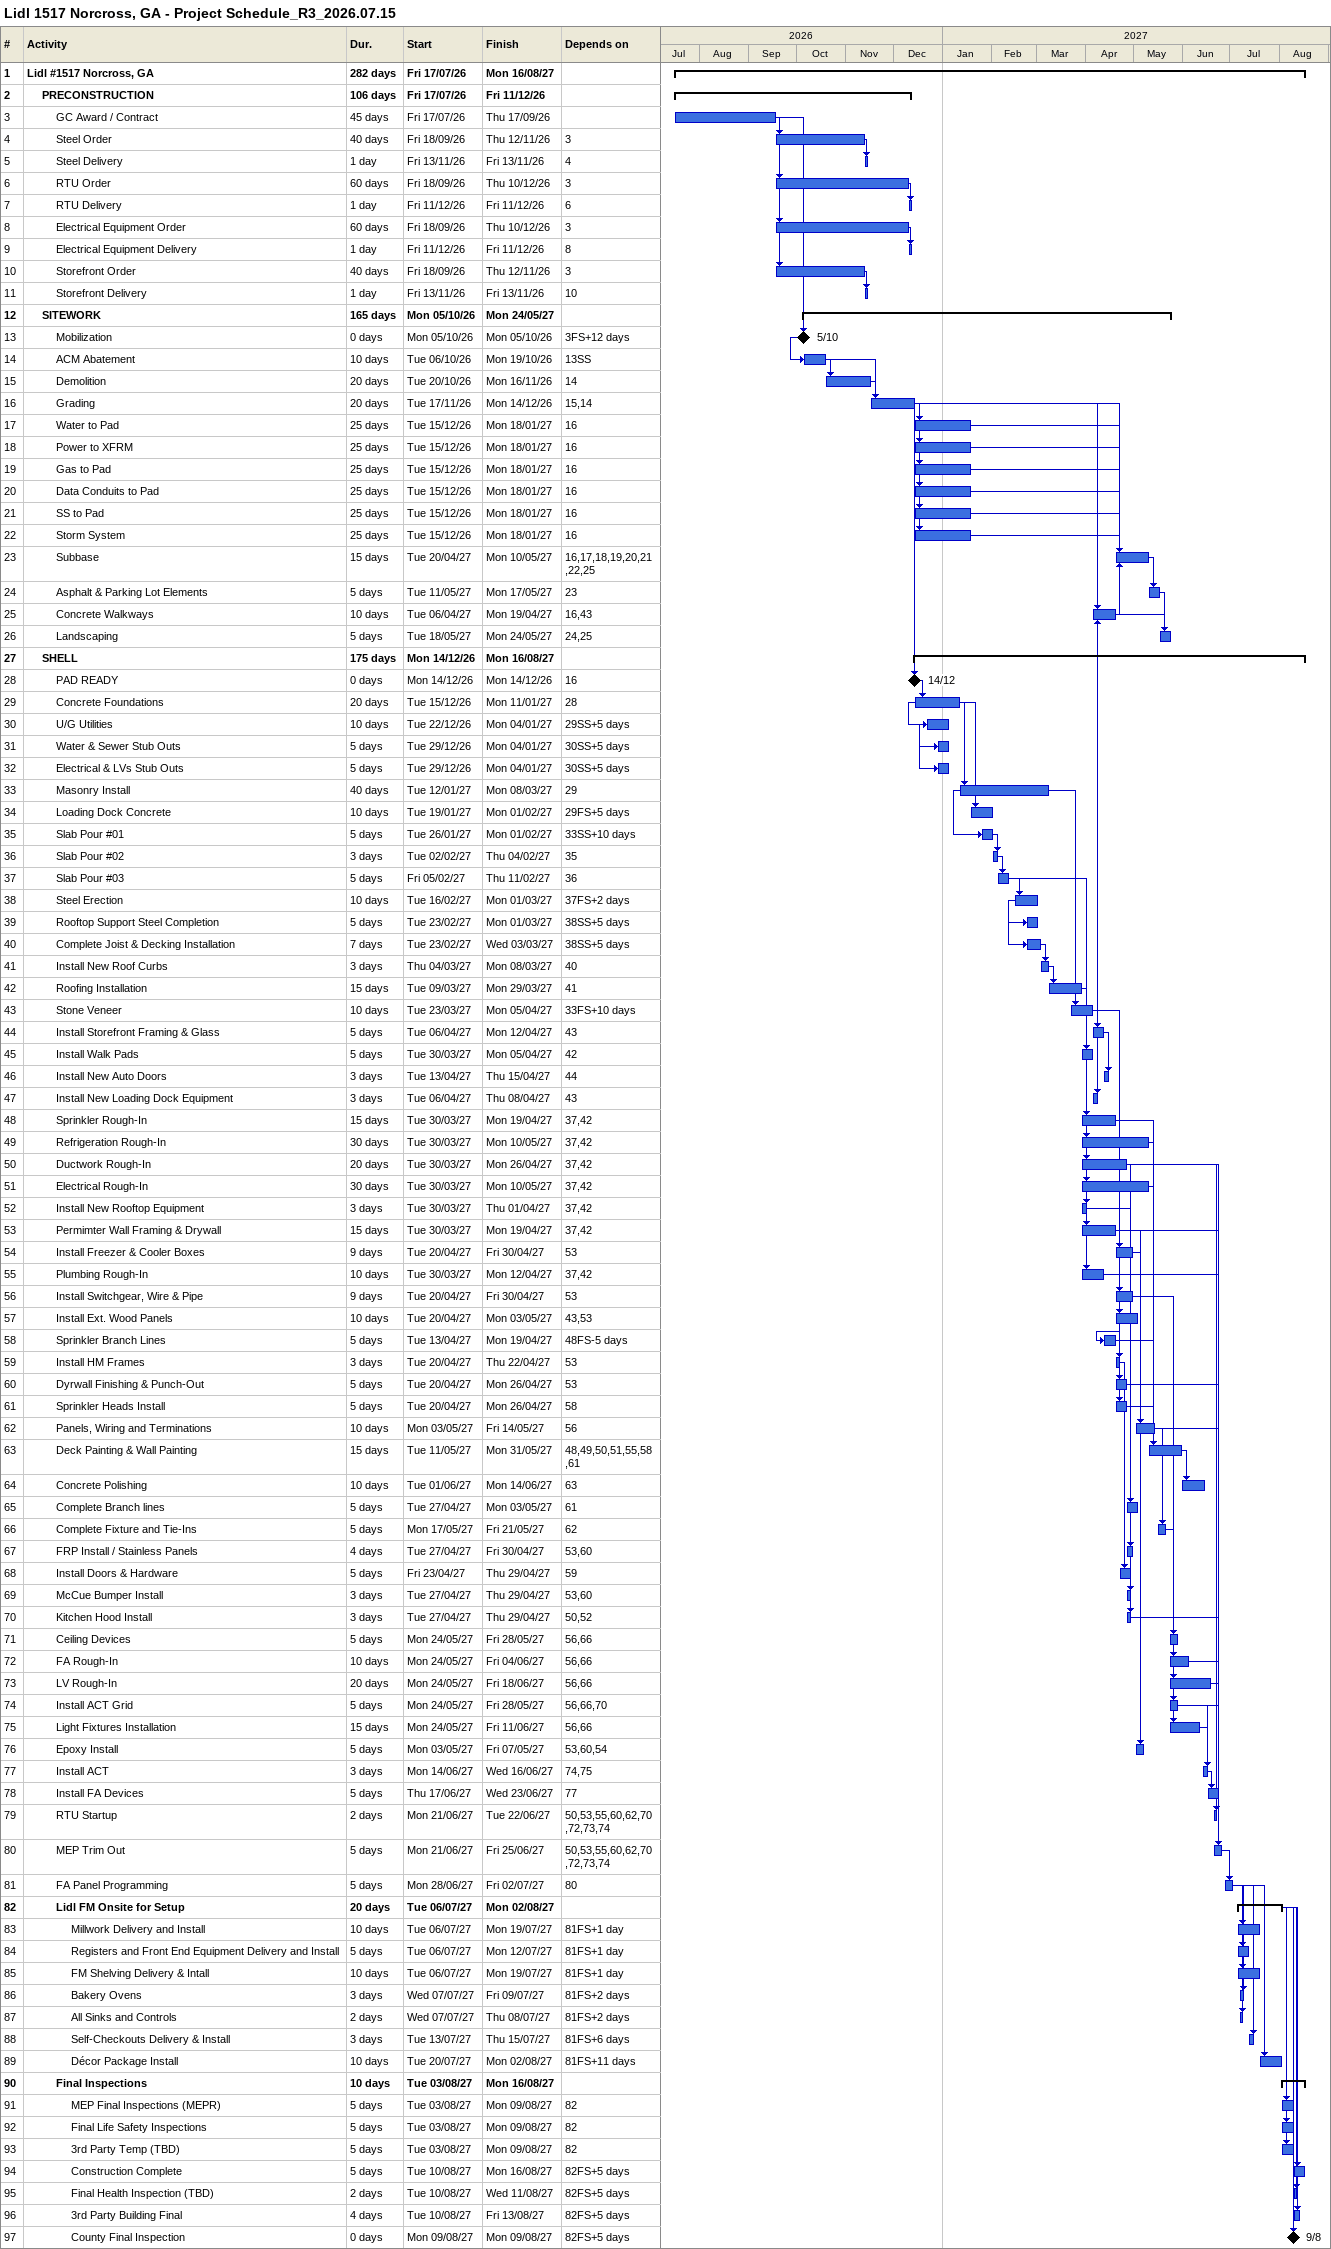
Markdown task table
Lidl 1517 Norcross, GA - Project Schedule_R3_2026.07.15

| ID | Level | Task | Duration | Start | Finish | Predecessors |
|---|---|---|---|---|---|---|
| 1 | 1 | **Lidl #1517 Norcross, GA** | 282d | 2026-07-17 | 2027-08-16 |  |
| 2 | 2 | **PRECONSTRUCTION** | 106d | 2026-07-17 | 2026-12-11 |  |
| 3 | 3 | GC Award / Contract | 45d | 2026-07-17 | 2026-09-17 |  |
| 4 | 3 | Steel Order | 40d | 2026-09-18 | 2026-11-12 | 3 |
| 5 | 3 | Steel Delivery | 1d | 2026-11-13 | 2026-11-13 | 4 |
| 6 | 3 | RTU Order | 60d | 2026-09-18 | 2026-12-10 | 3 |
| 7 | 3 | RTU Delivery | 1d | 2026-12-11 | 2026-12-11 | 6 |
| 8 | 3 | Electrical Equipment Order | 60d | 2026-09-18 | 2026-12-10 | 3 |
| 9 | 3 | Electrical Equipment Delivery | 1d | 2026-12-11 | 2026-12-11 | 8 |
| 10 | 3 | Storefront Order | 40d | 2026-09-18 | 2026-11-12 | 3 |
| 11 | 3 | Storefront Delivery | 1d | 2026-11-13 | 2026-11-13 | 10 |
| 12 | 2 | **SITEWORK** | 165d | 2026-10-05 | 2027-05-24 |  |
| 13 | 3 | Mobilization | 0d | 2026-10-05 | 2026-10-05 | 3FS+12d |
| 14 | 3 | ACM Abatement | 10d | 2026-10-06 | 2026-10-19 | 13SS |
| 15 | 3 | Demolition | 20d | 2026-10-20 | 2026-11-16 | 14 |
| 16 | 3 | Grading | 20d | 2026-11-17 | 2026-12-14 | 15, 14 |
| 17 | 3 | Water to Pad | 25d | 2026-12-15 | 2027-01-18 | 16 |
| 18 | 3 | Power to XFRM | 25d | 2026-12-15 | 2027-01-18 | 16 |
| 19 | 3 | Gas to Pad | 25d | 2026-12-15 | 2027-01-18 | 16 |
| 20 | 3 | Data Conduits to Pad | 25d | 2026-12-15 | 2027-01-18 | 16 |
| 21 | 3 | SS to Pad | 25d | 2026-12-15 | 2027-01-18 | 16 |
| 22 | 3 | Storm System | 25d | 2026-12-15 | 2027-01-18 | 16 |
| 23 | 3 | Subbase | 15d | 2027-04-20 | 2027-05-10 | 16, 17, 18, 19, 20, 21, 22, 25 |
| 24 | 3 | Asphalt & Parking Lot Elements | 5d | 2027-05-11 | 2027-05-17 | 23 |
| 25 | 3 | Concrete Walkways | 10d | 2027-04-06 | 2027-04-19 | 16, 43 |
| 26 | 3 | Landscaping | 5d | 2027-05-18 | 2027-05-24 | 24, 25 |
| 27 | 2 | **SHELL** | 175d | 2026-12-14 | 2027-08-16 |  |
| 28 | 3 | PAD READY | 0d | 2026-12-14 | 2026-12-14 | 16 |
| 29 | 3 | Concrete Foundations | 20d | 2026-12-15 | 2027-01-11 | 28 |
| 30 | 3 | U/G Utilities | 10d | 2026-12-22 | 2027-01-04 | 29SS+5d |
| 31 | 3 | Water & Sewer Stub Outs | 5d | 2026-12-29 | 2027-01-04 | 30SS+5d |
| 32 | 3 | Electrical & LVs Stub Outs | 5d | 2026-12-29 | 2027-01-04 | 30SS+5d |
| 33 | 3 | Masonry Install | 40d | 2027-01-12 | 2027-03-08 | 29 |
| 34 | 3 | Loading Dock Concrete | 10d | 2027-01-19 | 2027-02-01 | 29FS+5d |
| 35 | 3 | Slab Pour #01 | 5d | 2027-01-26 | 2027-02-01 | 33SS+10d |
| 36 | 3 | Slab Pour #02 | 3d | 2027-02-02 | 2027-02-04 | 35 |
| 37 | 3 | Slab Pour #03 | 5d | 2027-02-05 | 2027-02-11 | 36 |
| 38 | 3 | Steel Erection | 10d | 2027-02-16 | 2027-03-01 | 37FS+2d |
| 39 | 3 | Rooftop Support Steel Completion | 5d | 2027-02-23 | 2027-03-01 | 38SS+5d |
| 40 | 3 | Complete Joist & Decking Installation | 7d | 2027-02-23 | 2027-03-03 | 38SS+5d |
| 41 | 3 | Install New Roof Curbs | 3d | 2027-03-04 | 2027-03-08 | 40 |
| 42 | 3 | Roofing Installation | 15d | 2027-03-09 | 2027-03-29 | 41 |
| 43 | 3 | Stone Veneer | 10d | 2027-03-23 | 2027-04-05 | 33FS+10d |
| 44 | 3 | Install Storefront Framing & Glass | 5d | 2027-04-06 | 2027-04-12 | 43 |
| 45 | 3 | Install Walk Pads | 5d | 2027-03-30 | 2027-04-05 | 42 |
| 46 | 3 | Install New Auto Doors | 3d | 2027-04-13 | 2027-04-15 | 44 |
| 47 | 3 | Install New Loading Dock Equipment | 3d | 2027-04-06 | 2027-04-08 | 43 |
| 48 | 3 | Sprinkler Rough-In | 15d | 2027-03-30 | 2027-04-19 | 37, 42 |
| 49 | 3 | Refrigeration Rough-In | 30d | 2027-03-30 | 2027-05-10 | 37, 42 |
| 50 | 3 | Ductwork Rough-In | 20d | 2027-03-30 | 2027-04-26 | 37, 42 |
| 51 | 3 | Electrical Rough-In | 30d | 2027-03-30 | 2027-05-10 | 37, 42 |
| 52 | 3 | Install New Rooftop Equipment | 3d | 2027-03-30 | 2027-04-01 | 37, 42 |
| 53 | 3 | Permimter Wall Framing & Drywall | 15d | 2027-03-30 | 2027-04-19 | 37, 42 |
| 54 | 3 | Install Freezer & Cooler Boxes | 9d | 2027-04-20 | 2027-04-30 | 53 |
| 55 | 3 | Plumbing Rough-In | 10d | 2027-03-30 | 2027-04-12 | 37, 42 |
| 56 | 3 | Install Switchgear, Wire & Pipe | 9d | 2027-04-20 | 2027-04-30 | 53 |
| 57 | 3 | Install Ext. Wood Panels | 10d | 2027-04-20 | 2027-05-03 | 43, 53 |
| 58 | 3 | Sprinkler Branch Lines | 5d | 2027-04-13 | 2027-04-19 | 48FS-5d |
| 59 | 3 | Install HM Frames | 3d | 2027-04-20 | 2027-04-22 | 53 |
| 60 | 3 | Dyrwall Finishing & Punch-Out | 5d | 2027-04-20 | 2027-04-26 | 53 |
| 61 | 3 | Sprinkler Heads Install | 5d | 2027-04-20 | 2027-04-26 | 58 |
| 62 | 3 | Panels, Wiring and Terminations | 10d | 2027-05-03 | 2027-05-14 | 56 |
| 63 | 3 | Deck Painting & Wall Painting | 15d | 2027-05-11 | 2027-05-31 | 48, 49, 50, 51, 55, 58, 61 |
| 64 | 3 | Concrete Polishing | 10d | 2027-06-01 | 2027-06-14 | 63 |
| 65 | 3 | Complete Branch lines | 5d | 2027-04-27 | 2027-05-03 | 61 |
| 66 | 3 | Complete Fixture and Tie-Ins | 5d | 2027-05-17 | 2027-05-21 | 62 |
| 67 | 3 | FRP Install / Stainless Panels | 4d | 2027-04-27 | 2027-04-30 | 53, 60 |
| 68 | 3 | Install Doors & Hardware | 5d | 2027-04-23 | 2027-04-29 | 59 |
| 69 | 3 | McCue Bumper Install | 3d | 2027-04-27 | 2027-04-29 | 53, 60 |
| 70 | 3 | Kitchen Hood Install | 3d | 2027-04-27 | 2027-04-29 | 50, 52 |
| 71 | 3 | Ceiling Devices | 5d | 2027-05-24 | 2027-05-28 | 56, 66 |
| 72 | 3 | FA Rough-In | 10d | 2027-05-24 | 2027-06-04 | 56, 66 |
| 73 | 3 | LV Rough-In | 20d | 2027-05-24 | 2027-06-18 | 56, 66 |
| 74 | 3 | Install ACT Grid | 5d | 2027-05-24 | 2027-05-28 | 56, 66, 70 |
| 75 | 3 | Light Fixtures Installation | 15d | 2027-05-24 | 2027-06-11 | 56, 66 |
| 76 | 3 | Epoxy Install | 5d | 2027-05-03 | 2027-05-07 | 53, 60, 54 |
| 77 | 3 | Install ACT | 3d | 2027-06-14 | 2027-06-16 | 74, 75 |
| 78 | 3 | Install FA Devices | 5d | 2027-06-17 | 2027-06-23 | 77 |
| 79 | 3 | RTU Startup | 2d | 2027-06-21 | 2027-06-22 | 50, 53, 55, 60, 62, 70, 72, 73, 74 |
| 80 | 3 | MEP Trim Out | 5d | 2027-06-21 | 2027-06-25 | 50, 53, 55, 60, 62, 70, 72, 73, 74 |
| 81 | 3 | FA Panel Programming | 5d | 2027-06-28 | 2027-07-02 | 80 |
| 82 | 3 | **Lidl FM Onsite for Setup** | 20d | 2027-07-06 | 2027-08-02 |  |
| 83 | 4 | Millwork Delivery and Install | 10d | 2027-07-06 | 2027-07-19 | 81FS+1d |
| 84 | 4 | Registers and Front End Equipment Delivery and Install | 5d | 2027-07-06 | 2027-07-12 | 81FS+1d |
| 85 | 4 | FM Shelving Delivery & Intall | 10d | 2027-07-06 | 2027-07-19 | 81FS+1d |
| 86 | 4 | Bakery Ovens | 3d | 2027-07-07 | 2027-07-09 | 81FS+2d |
| 87 | 4 | All Sinks and Controls | 2d | 2027-07-07 | 2027-07-08 | 81FS+2d |
| 88 | 4 | Self-Checkouts Delivery & Install | 3d | 2027-07-13 | 2027-07-15 | 81FS+6d |
| 89 | 4 | Décor Package Install | 10d | 2027-07-20 | 2027-08-02 | 81FS+11d |
| 90 | 3 | **Final Inspections** | 10d | 2027-08-03 | 2027-08-16 |  |
| 91 | 4 | MEP Final Inspections (MEPR) | 5d | 2027-08-03 | 2027-08-09 | 82 |
| 92 | 4 | Final Life Safety Inspections | 5d | 2027-08-03 | 2027-08-09 | 82 |
| 93 | 4 | 3rd Party Temp (TBD) | 5d | 2027-08-03 | 2027-08-09 | 82 |
| 94 | 4 | Construction Complete | 5d | 2027-08-10 | 2027-08-16 | 82FS+5d |
| 95 | 4 | Final Health Inspection (TBD) | 2d | 2027-08-10 | 2027-08-11 | 82FS+5d |
| 96 | 4 | 3rd Party Building Final | 4d | 2027-08-10 | 2027-08-13 | 82FS+5d |
| 97 | 4 | County Final Inspection | 0d | 2027-08-09 | 2027-08-09 | 82FS+5d |
